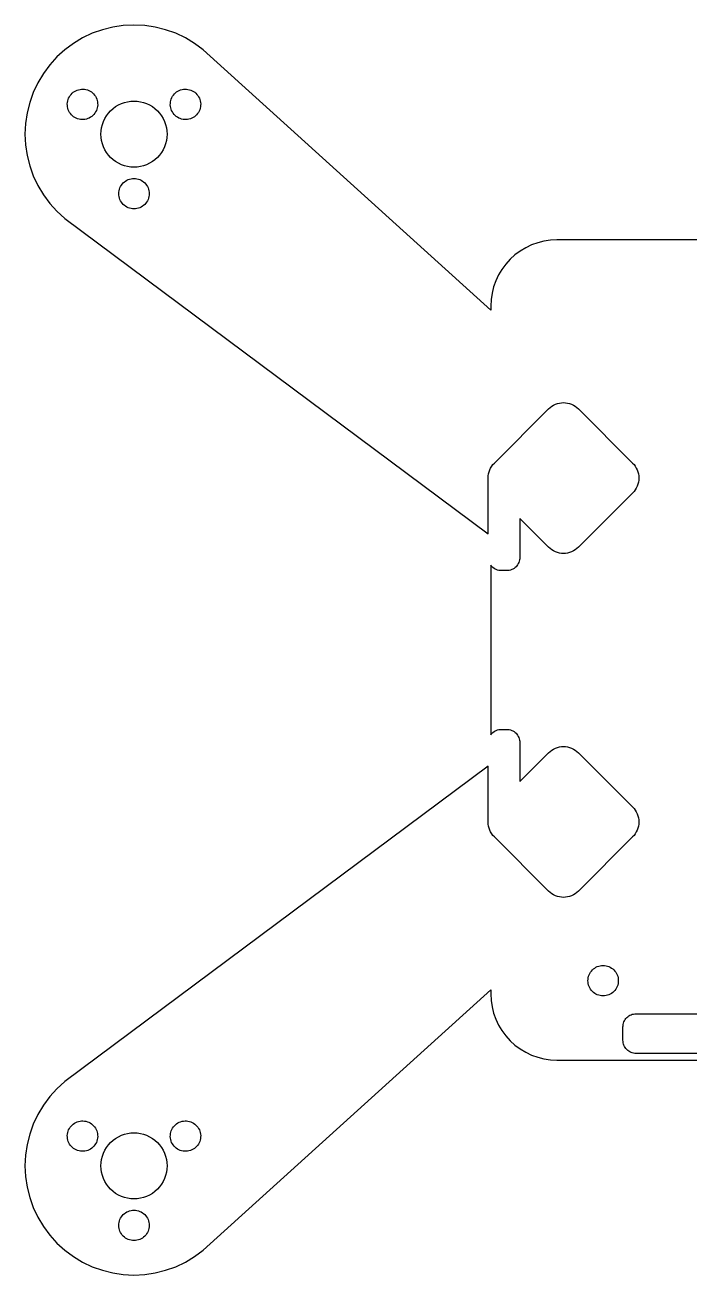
# Model space of a CAD drawing. Header units: metres. Extents: x -50 to 50, y -47 to 47.
# Drawn here: x -50.2 to 0, y -47.2 to 47.2 of the extents above; entities that cross this region are included whole.
import ezdxf

# ---------------------------------------------------------------- set-up
doc = ezdxf.new("R2010")
doc.units = ezdxf.units.M

msp = doc.modelspace()

# ---------------------------------------------------------------- linework, layer by layer
for p, q in [((-42, 47.25), (-42.8086, 47.2103)), ((-41.1913, 47.2103), (-42, 47.25)), ((-45.1571, 46.622), (-45.889, 46.2758)), ((-44.3948, 46.8947), (-45.1571, 46.622)), ((-43.6095, 47.0915), (-44.3948, 46.8947)), ((-42.8086, 47.2103), (-43.6095, 47.0915)), ((-40.3905, 47.0915), (-41.1913, 47.2103)), ((-39.6051, 46.8947), (-40.3905, 47.0915)), ((-38.8428, 46.622), (-39.6051, 46.8947)), ((-38.111, 46.2758), (-38.8428, 46.622)), ((-47.2337, 45.3773), (-47.8336, 44.8336)), ((-46.5835, 45.8596), (-47.2337, 45.3773)), ((-45.889, 46.2758), (-46.5835, 45.8596)), ((-37.4165, 45.8596), (-38.111, 46.2758)), ((-36.7663, 45.3773), (-37.4165, 45.8596)), ((-15, 25.6983), (-36.7663, 45.3773)), ((-47.8336, 44.8336), (-48.3773, 44.2337)), ((-48.8596, 43.5835), (-49.2758, 42.889)), ((-48.3773, 44.2337), (-48.8596, 43.5835)), ((-49.2758, 42.889), (-49.622, 42.1571)), ((-49.622, 42.1571), (-49.8947, 41.3948)), ((-47.0171, 41.5111), (-46.9861, 41.6196)), ((-46.9861, 41.6196), (-46.9446, 41.7246)), ((-46.9446, 41.7246), (-46.893, 41.825)), ((-46.893, 41.825), (-46.8319, 41.9198)), ((-46.8319, 41.9198), (-46.7617, 42.0082)), ((-46.7617, 42.0082), (-46.6832, 42.0893)), ((-46.6832, 42.0893), (-46.5972, 42.1624)), ((-46.5972, 42.1624), (-46.5044, 42.2266)), ((-46.5044, 42.2266), (-46.4057, 42.2814)), ((-46.4057, 42.2814), (-46.3022, 42.3263)), ((-46.3022, 42.3263), (-46.1947, 42.3608)), ((-46.1947, 42.3608), (-46.0844, 42.3846)), ((-46.0844, 42.3846), (-45.9723, 42.3975)), ((-45.9723, 42.3975), (-45.8595, 42.3994)), ((-45.8595, 42.3994), (-45.747, 42.3902)), ((-45.747, 42.3902), (-45.636, 42.3699)), ((-45.636, 42.3699), (-45.5275, 42.339)), ((-45.5275, 42.339), (-45.4225, 42.2975)), ((-45.4225, 42.2975), (-45.3221, 42.2459)), ((-45.3221, 42.2459), (-45.2273, 42.1848)), ((-45.2273, 42.1848), (-45.1389, 42.1146)), ((-45.1389, 42.1146), (-45.0578, 42.0361)), ((-45.0578, 42.0361), (-44.9848, 41.9501)), ((-44.9848, 41.9501), (-44.9205, 41.8573)), ((-44.9205, 41.8573), (-44.8657, 41.7586)), ((-44.8657, 41.7586), (-44.8208, 41.6551)), ((-44.8208, 41.6551), (-44.7863, 41.5476)), ((-39.2137, 41.5476), (-39.1792, 41.6551)), ((-39.1792, 41.6551), (-39.1343, 41.7586)), ((-39.1343, 41.7586), (-39.0795, 41.8573)), ((-39.0795, 41.8573), (-39.0152, 41.9501)), ((-39.0152, 41.9501), (-38.9422, 42.0361)), ((-38.9422, 42.0361), (-38.8611, 42.1146)), ((-38.8611, 42.1146), (-38.7727, 42.1848)), ((-38.7727, 42.1848), (-38.6779, 42.2459)), ((-38.6779, 42.2459), (-38.5775, 42.2975)), ((-38.5775, 42.2975), (-38.4725, 42.339)), ((-38.4725, 42.339), (-38.364, 42.3699)), ((-38.364, 42.3699), (-38.253, 42.3902)), ((-38.253, 42.3902), (-38.1405, 42.3994)), ((-38.1405, 42.3994), (-38.0277, 42.3975)), ((-38.0277, 42.3975), (-37.9156, 42.3846)), ((-37.9156, 42.3846), (-37.8053, 42.3608)), ((-37.8053, 42.3608), (-37.6978, 42.3263)), ((-37.6978, 42.3263), (-37.5943, 42.2814)), ((-37.5943, 42.2814), (-37.4956, 42.2266)), ((-37.4956, 42.2266), (-37.4028, 42.1624)), ((-37.4028, 42.1624), (-37.3168, 42.0893)), ((-37.3168, 42.0893), (-37.2383, 42.0082)), ((-37.2383, 42.0082), (-37.1681, 41.9198)), ((-37.1681, 41.9198), (-37.107, 41.825)), ((-37.107, 41.825), (-37.0554, 41.7246)), ((-37.0554, 41.7246), (-37.0139, 41.6196)), ((-37.0139, 41.6196), (-36.9829, 41.5111)), ((-49.8947, 41.3948), (-50.0915, 40.6095)), ((-47.0465, 41.2876), (-47.0373, 41.4001)), ((-47.0446, 41.1748), (-47.0465, 41.2876)), ((-47.0318, 41.0627), (-47.0446, 41.1748)), ((-47.0373, 41.4001), (-47.0171, 41.5111)), ((-47.0079, 40.9523), (-47.0318, 41.0627)), ((-46.9734, 40.8449), (-47.0079, 40.9523)), ((-46.9285, 40.7414), (-46.9734, 40.8449)), ((-46.8737, 40.6427), (-46.9285, 40.7414)), ((-46.8095, 40.5499), (-46.8737, 40.6427)), ((-44.9012, 40.675), (-44.9623, 40.5801)), ((-44.8496, 40.7754), (-44.9012, 40.675)), ((-44.8081, 40.8803), (-44.8496, 40.7754)), ((-44.7771, 40.9889), (-44.8081, 40.8803)), ((-44.7863, 41.5476), (-44.7625, 41.4373)), ((-44.7569, 41.0999), (-44.7771, 40.9889)), ((-44.7625, 41.4373), (-44.7496, 41.3252)), ((-44.7477, 41.2124), (-44.7569, 41.0999)), ((-44.7496, 41.3252), (-44.7477, 41.2124)), ((-43.9325, 40.586), (-43.7678, 40.7678)), ((-43.7678, 40.7678), (-43.586, 40.9325)), ((-43.586, 40.9325), (-43.3889, 41.0787)), ((-43.3889, 41.0787), (-43.1785, 41.2048)), ((-43.1785, 41.2048), (-42.9567, 41.3097)), ((-42.9567, 41.3097), (-42.7257, 41.3923)), ((-42.7257, 41.3923), (-42.4877, 41.452)), ((-42.4877, 41.452), (-42.245, 41.488)), ((-42.245, 41.488), (-42, 41.5)), ((-42, 41.5), (-41.755, 41.488)), ((-41.755, 41.488), (-41.5123, 41.452)), ((-41.5123, 41.452), (-41.2743, 41.3923)), ((-41.2743, 41.3923), (-41.0433, 41.3097)), ((-41.0433, 41.3097), (-40.8215, 41.2048)), ((-40.8215, 41.2048), (-40.6111, 41.0787)), ((-40.6111, 41.0787), (-40.414, 40.9325)), ((-40.414, 40.9325), (-40.2322, 40.7678)), ((-40.2322, 40.7678), (-40.0675, 40.586)), ((-39.2523, 41.2124), (-39.2504, 41.3252)), ((-39.2431, 41.0999), (-39.2523, 41.2124)), ((-39.2504, 41.3252), (-39.2375, 41.4373)), ((-39.2229, 40.9889), (-39.2431, 41.0999)), ((-39.2375, 41.4373), (-39.2137, 41.5476)), ((-39.1919, 40.8803), (-39.2229, 40.9889)), ((-39.1504, 40.7754), (-39.1919, 40.8803)), ((-39.0988, 40.675), (-39.1504, 40.7754)), ((-39.0377, 40.5801), (-39.0988, 40.675)), ((-37.1263, 40.6427), (-37.1905, 40.5499)), ((-37.0715, 40.7414), (-37.1263, 40.6427)), ((-37.0266, 40.8449), (-37.0715, 40.7414)), ((-36.9921, 40.9523), (-37.0266, 40.8449)), ((-36.9682, 41.0627), (-36.9921, 40.9523)), ((-36.9829, 41.5111), (-36.9627, 41.4001)), ((-36.9554, 41.1748), (-36.9682, 41.0627)), ((-36.9627, 41.4001), (-36.9535, 41.2876)), ((-36.9535, 41.2876), (-36.9554, 41.1748)), ((-50.2103, 39.8086), (-50.25, 39)), ((-50.0915, 40.6095), (-50.2103, 39.8086)), ((-46.7365, 40.4639), (-46.8095, 40.5499)), ((-46.6553, 40.3854), (-46.7365, 40.4639)), ((-46.567, 40.3152), (-46.6553, 40.3854)), ((-46.4721, 40.2541), (-46.567, 40.3152)), ((-46.3717, 40.2025), (-46.4721, 40.2541)), ((-46.2668, 40.161), (-46.3717, 40.2025)), ((-46.1582, 40.13), (-46.2668, 40.161)), ((-46.0472, 40.1098), (-46.1582, 40.13)), ((-45.9347, 40.1006), (-46.0472, 40.1098)), ((-45.8219, 40.1024), (-45.9347, 40.1006)), ((-45.7098, 40.1154), (-45.8219, 40.1024)), ((-45.5995, 40.1392), (-45.7098, 40.1154)), ((-45.492, 40.1737), (-45.5995, 40.1392)), ((-45.3885, 40.2186), (-45.492, 40.1737)), ((-45.2898, 40.2734), (-45.3885, 40.2186)), ((-45.197, 40.3376), (-45.2898, 40.2734)), ((-45.111, 40.4106), (-45.197, 40.3376)), ((-45.0325, 40.4917), (-45.111, 40.4106)), ((-44.9623, 40.5801), (-45.0325, 40.4917)), ((-44.452, 39.4877), (-44.3923, 39.7257)), ((-44.3923, 39.7257), (-44.3097, 39.9567)), ((-44.3097, 39.9567), (-44.2048, 40.1785)), ((-44.2048, 40.1785), (-44.0787, 40.3889)), ((-44.0787, 40.3889), (-43.9325, 40.586)), ((-40.0675, 40.586), (-39.9213, 40.3889)), ((-39.9213, 40.3889), (-39.7952, 40.1785)), ((-39.7952, 40.1785), (-39.6903, 39.9567)), ((-39.6903, 39.9567), (-39.6077, 39.7257)), ((-39.6077, 39.7257), (-39.548, 39.4877)), ((-38.9675, 40.4917), (-39.0377, 40.5801)), ((-38.889, 40.4106), (-38.9675, 40.4917)), ((-38.803, 40.3376), (-38.889, 40.4106)), ((-38.7102, 40.2734), (-38.803, 40.3376)), ((-38.6115, 40.2186), (-38.7102, 40.2734)), ((-38.508, 40.1737), (-38.6115, 40.2186)), ((-38.4005, 40.1392), (-38.508, 40.1737)), ((-38.2902, 40.1154), (-38.4005, 40.1392)), ((-38.1781, 40.1024), (-38.2902, 40.1154)), ((-38.0653, 40.1006), (-38.1781, 40.1024)), ((-37.9528, 40.1098), (-38.0653, 40.1006)), ((-37.8418, 40.13), (-37.9528, 40.1098)), ((-37.7332, 40.161), (-37.8418, 40.13)), ((-37.6283, 40.2025), (-37.7332, 40.161)), ((-37.5279, 40.2541), (-37.6283, 40.2025)), ((-37.433, 40.3152), (-37.5279, 40.2541)), ((-37.3447, 40.3854), (-37.433, 40.3152)), ((-37.2635, 40.4639), (-37.3447, 40.3854)), ((-37.1905, 40.5499), (-37.2635, 40.4639)), ((-50.25, 39), (-50.2103, 38.1913)), ((-44.5, 39), (-44.488, 39.245)), ((-44.488, 38.755), (-44.5, 39)), ((-44.488, 39.245), (-44.452, 39.4877)), ((-44.452, 38.5123), (-44.488, 38.755)), ((-39.548, 39.4877), (-39.512, 39.245)), ((-39.512, 38.755), (-39.548, 38.5123)), ((-39.512, 39.245), (-39.5, 39)), ((-39.5, 39), (-39.512, 38.755)), ((-50.2103, 38.1913), (-50.0915, 37.3905)), ((-44.3923, 38.2743), (-44.452, 38.5123)), ((-44.3097, 38.0433), (-44.3923, 38.2743)), ((-44.2048, 37.8215), (-44.3097, 38.0433)), ((-44.0787, 37.6111), (-44.2048, 37.8215)), ((-39.7952, 37.8215), (-39.9213, 37.6111)), ((-39.6903, 38.0433), (-39.7952, 37.8215)), ((-39.6077, 38.2743), (-39.6903, 38.0433)), ((-39.548, 38.5123), (-39.6077, 38.2743)), ((-50.0915, 37.3905), (-49.8947, 36.6051)), ((-43.9325, 37.414), (-44.0787, 37.6111)), ((-43.7678, 37.2322), (-43.9325, 37.414)), ((-43.586, 37.0675), (-43.7678, 37.2322)), ((-43.3889, 36.9213), (-43.586, 37.0675)), ((-43.1785, 36.7952), (-43.3889, 36.9213)), ((-40.6111, 36.9213), (-40.8215, 36.7952)), ((-40.414, 37.0675), (-40.6111, 36.9213)), ((-40.2322, 37.2322), (-40.414, 37.0675)), ((-40.0675, 37.414), (-40.2322, 37.2322)), ((-39.9213, 37.6111), (-40.0675, 37.414)), ((-49.8947, 36.6051), (-49.622, 35.8428)), ((-42.9567, 36.6903), (-43.1785, 36.7952)), ((-42.7257, 36.6077), (-42.9567, 36.6903)), ((-42.4877, 36.548), (-42.7257, 36.6077)), ((-42.245, 36.512), (-42.4877, 36.548)), ((-42, 36.5), (-42.245, 36.512)), ((-41.755, 36.512), (-42, 36.5)), ((-41.5123, 36.548), (-41.755, 36.512)), ((-41.2743, 36.6077), (-41.5123, 36.548)), ((-41.0433, 36.6903), (-41.2743, 36.6077)), ((-40.8215, 36.7952), (-41.0433, 36.6903)), ((-49.622, 35.8428), (-49.2758, 35.111)), ((-49.2758, 35.111), (-48.8596, 34.4165)), ((-43.0625, 34.9401), (-43.0142, 35.0421)), ((-43.0142, 35.0421), (-42.9562, 35.1389)), ((-42.9562, 35.1389), (-42.889, 35.2296)), ((-42.889, 35.2296), (-42.8132, 35.3132)), ((-42.8132, 35.3132), (-42.7295, 35.389)), ((-42.7295, 35.389), (-42.6389, 35.4562)), ((-42.6389, 35.4562), (-42.5421, 35.5142)), ((-42.5421, 35.5142), (-42.4401, 35.5625)), ((-42.4401, 35.5625), (-42.3338, 35.6005)), ((-42.3338, 35.6005), (-42.2243, 35.6279)), ((-42.2243, 35.6279), (-42.1127, 35.6445)), ((-42.1127, 35.6445), (-42, 35.65)), ((-42, 35.65), (-41.8873, 35.6445)), ((-41.8873, 35.6445), (-41.7757, 35.6279)), ((-41.7757, 35.6279), (-41.6662, 35.6005)), ((-41.6662, 35.6005), (-41.5599, 35.5625)), ((-41.5599, 35.5625), (-41.4579, 35.5142)), ((-41.4579, 35.5142), (-41.3611, 35.4562)), ((-41.3611, 35.4562), (-41.2705, 35.389)), ((-41.2705, 35.389), (-41.1868, 35.3132)), ((-41.1868, 35.3132), (-41.111, 35.2296)), ((-41.111, 35.2296), (-41.0438, 35.1389)), ((-41.0438, 35.1389), (-40.9858, 35.0421)), ((-40.9858, 35.0421), (-40.9375, 34.9401)), ((-48.8596, 34.4165), (-48.3773, 33.7663)), ((-43.15, 34.5), (-43.1445, 34.6127)), ((-43.1445, 34.3873), (-43.15, 34.5)), ((-43.1445, 34.6127), (-43.1279, 34.7244)), ((-43.1279, 34.2757), (-43.1445, 34.3873)), ((-43.1279, 34.7244), (-43.1005, 34.8338)), ((-43.1005, 34.1662), (-43.1279, 34.2757)), ((-43.1005, 34.8338), (-43.0625, 34.9401)), ((-43.0625, 34.0599), (-43.1005, 34.1662)), ((-43.0142, 33.9579), (-43.0625, 34.0599)), ((-40.9375, 34.0599), (-40.9858, 33.9579)), ((-40.9375, 34.9401), (-40.8995, 34.8338)), ((-40.8995, 34.1662), (-40.9375, 34.0599)), ((-40.8995, 34.8338), (-40.8721, 34.7244)), ((-40.8721, 34.2757), (-40.8995, 34.1662)), ((-40.8721, 34.7244), (-40.8555, 34.6127)), ((-40.8555, 34.3873), (-40.8721, 34.2757)), ((-40.8555, 34.6127), (-40.85, 34.5)), ((-40.85, 34.5), (-40.8555, 34.3873)), ((-48.3773, 33.7663), (-47.8336, 33.1664)), ((-47.8336, 33.1664), (-47.2337, 32.6227)), ((-42.9562, 33.8611), (-43.0142, 33.9579)), ((-42.889, 33.7705), (-42.9562, 33.8611)), ((-42.8132, 33.6868), (-42.889, 33.7705)), ((-42.7295, 33.611), (-42.8132, 33.6868)), ((-42.6389, 33.5438), (-42.7295, 33.611)), ((-42.5421, 33.4858), (-42.6389, 33.5438)), ((-42.4401, 33.4375), (-42.5421, 33.4858)), ((-42.3338, 33.3995), (-42.4401, 33.4375)), ((-42.2243, 33.3721), (-42.3338, 33.3995)), ((-42.1127, 33.3555), (-42.2243, 33.3721)), ((-42, 33.35), (-42.1127, 33.3555)), ((-41.8873, 33.3555), (-42, 33.35)), ((-41.7757, 33.3721), (-41.8873, 33.3555)), ((-41.6662, 33.3995), (-41.7757, 33.3721)), ((-41.5599, 33.4375), (-41.6662, 33.3995)), ((-41.4579, 33.4858), (-41.5599, 33.4375)), ((-41.3611, 33.5438), (-41.4579, 33.4858)), ((-41.2705, 33.611), (-41.3611, 33.5438)), ((-41.1868, 33.6868), (-41.2705, 33.611)), ((-41.111, 33.7705), (-41.1868, 33.6868)), ((-41.0438, 33.8611), (-41.111, 33.7705)), ((-40.9858, 33.9579), (-41.0438, 33.8611)), ((-47.2337, 32.6227), (-15.2, 8.78535)), ((-12.357, 30.4096), (-12.7778, 30.1573)), ((-11.9134, 30.6194), (-12.357, 30.4096)), ((-11.4514, 30.7847), (-11.9134, 30.6194)), ((-10.9754, 30.9039), (-11.4514, 30.7847)), ((-10.4901, 30.9759), (-10.9754, 30.9039)), ((-10, 31), (-10.4901, 30.9759)), ((10, 31), (-10, 31)), ((-13.5355, 29.5355), (-13.8651, 29.172)), ((-13.172, 29.8651), (-13.5355, 29.5355)), ((-12.7778, 30.1573), (-13.172, 29.8651)), ((-14.4096, 28.357), (-14.6194, 27.9134)), ((-14.1573, 28.7778), (-14.4096, 28.357)), ((-13.8651, 29.172), (-14.1573, 28.7778)), ((-14.7847, 27.4514), (-14.9039, 26.9754)), ((-14.6194, 27.9134), (-14.7847, 27.4514)), ((-14.9759, 26.4901), (-15, 26)), ((-14.9039, 26.9754), (-14.9759, 26.4901)), ((-15, 26), (-15, 25.6983)), ((-14.7326, 14.1314), (-10.6314, 18.2326)), ((-10.6314, 18.2326), (-10.515, 18.338)), ((-10.515, 18.338), (-10.3889, 18.4316)), ((-10.3889, 18.4316), (-10.2542, 18.5123)), ((-10.2542, 18.5123), (-10.1123, 18.5794)), ((-10.1123, 18.5794), (-9.96445, 18.6323)), ((-9.96445, 18.6323), (-9.81213, 18.6705)), ((-9.81213, 18.6705), (-9.65681, 18.6935)), ((-9.65681, 18.6935), (-9.5, 18.7012)), ((-9.5, 18.7012), (-9.34317, 18.6935)), ((-9.34317, 18.6935), (-9.18785, 18.6705)), ((-9.18785, 18.6705), (-9.03554, 18.6323)), ((-9.03554, 18.6323), (-8.8877, 18.5794)), ((-8.8877, 18.5794), (-8.74577, 18.5123)), ((-8.74577, 18.5123), (-8.61108, 18.4316)), ((-8.61108, 18.4316), (-8.48495, 18.338)), ((-8.48495, 18.338), (-8.36862, 18.2326)), ((-8.36862, 18.2326), (-4.26741, 14.1314)), ((-15.1935, 13.1568), (-15.1705, 13.3121)), ((-15.1705, 13.3121), (-15.1323, 13.4644)), ((-15.1323, 13.4644), (-15.0794, 13.6123)), ((-15.0794, 13.6123), (-15.0123, 13.7542)), ((-15.0123, 13.7542), (-14.9316, 13.8889)), ((-14.9316, 13.8889), (-14.838, 14.015)), ((-14.838, 14.015), (-14.7326, 14.1314)), ((-4.26741, 14.1314), (-4.16196, 14.015)), ((-4.16196, 14.015), (-4.06842, 13.8889)), ((-4.06842, 13.8889), (-3.9877, 13.7542)), ((-3.9877, 13.7542), (-3.92058, 13.6123)), ((-3.92058, 13.6123), (-3.86768, 13.4644)), ((-3.86768, 13.4644), (-3.82953, 13.3121)), ((-3.82953, 13.3121), (-3.80649, 13.1568)), ((-15.2012, 13), (-15.1935, 13.1568)), ((-15.2, 12.9752), (-15.2012, 13)), ((-15.2, 8.78535), (-15.2, 12.9752)), ((-3.92058, 12.3877), (-3.9877, 12.2458)), ((-3.86768, 12.5355), (-3.92058, 12.3877)), ((-3.82953, 12.6879), (-3.86768, 12.5355)), ((-3.80649, 12.8432), (-3.82953, 12.6879)), ((-3.80649, 13.1568), (-3.79877, 13)), ((-3.79877, 13), (-3.80649, 12.8432)), ((-4.26741, 11.8686), (-8.36862, 7.76741)), ((-4.16196, 11.985), (-4.26741, 11.8686)), ((-4.06842, 12.1111), (-4.16196, 11.985)), ((-3.9877, 12.2458), (-4.06842, 12.1111)), ((-10.6314, 7.76741), (-12.8, 9.93605)), ((-12.8, 9.93605), (-12.8, 7)), ((-10.515, 7.66196), (-10.6314, 7.76741)), ((-10.3889, 7.56842), (-10.515, 7.66196)), ((-10.2542, 7.4877), (-10.3889, 7.56842)), ((-8.61108, 7.56842), (-8.74577, 7.4877)), ((-8.48495, 7.66196), (-8.61108, 7.56842)), ((-8.36862, 7.76741), (-8.48495, 7.66196)), ((-12.8761, 6.61731), (-12.9181, 6.52861)), ((-12.8431, 6.70972), (-12.8761, 6.61731)), ((-12.8192, 6.80492), (-12.8431, 6.70972)), ((-12.8048, 6.90198), (-12.8192, 6.80492)), ((-12.8, 7), (-12.8048, 6.90198)), ((-10.1123, 7.42058), (-10.2542, 7.4877)), ((-9.96445, 7.36768), (-10.1123, 7.42058)), ((-9.81213, 7.32953), (-9.96445, 7.36768)), ((-9.65681, 7.30649), (-9.81213, 7.32953)), ((-9.5, 7.29877), (-9.65681, 7.30649)), ((-9.34317, 7.30649), (-9.5, 7.29877)), ((-9.18785, 7.32953), (-9.34317, 7.30649)), ((-9.03554, 7.36768), (-9.18785, 7.32953)), ((-8.8877, 7.42058), (-9.03554, 7.36768)), ((-8.74577, 7.4877), (-8.8877, 7.42058)), ((-14.973, 6.3656), (-15, 6.40199)), ((-15, 6.40199), (-15, -6.40199)), ((-14.9071, 6.29289), (-14.973, 6.3656)), ((-14.8344, 6.22699), (-14.9071, 6.29289)), ((-14.7556, 6.16853), (-14.8344, 6.22699)), ((-14.6714, 6.11807), (-14.7556, 6.16853)), ((-14.5827, 6.07613), (-14.6714, 6.11807)), ((-14.4903, 6.04306), (-14.5827, 6.07613)), ((-14.3951, 6.01921), (-14.4903, 6.04306)), ((-14.298, 6.00482), (-14.3951, 6.01921)), ((-14.2, 6), (-14.298, 6.00482)), ((-13.8, 6), (-14.2, 6)), ((-13.702, 6.00482), (-13.8, 6)), ((-13.6049, 6.01921), (-13.702, 6.00482)), ((-13.5097, 6.04306), (-13.6049, 6.01921)), ((-13.4173, 6.07613), (-13.5097, 6.04306)), ((-13.3286, 6.11807), (-13.4173, 6.07613)), ((-13.2444, 6.16853), (-13.3286, 6.11807)), ((-13.1656, 6.22699), (-13.2444, 6.16853)), ((-13.0929, 6.29289), (-13.1656, 6.22699)), ((-13.027, 6.3656), (-13.0929, 6.29289)), ((-12.9685, 6.44443), (-13.027, 6.3656)), ((-12.9181, 6.52861), (-12.9685, 6.44443)), ((-15, -6.40199), (-14.973, -6.3656)), ((-14.973, -6.3656), (-14.9071, -6.29289)), ((-14.9071, -6.29289), (-14.8344, -6.22699)), ((-14.8344, -6.22699), (-14.7556, -6.16853)), ((-14.7556, -6.16853), (-14.6714, -6.11807)), ((-14.6714, -6.11807), (-14.5827, -6.07613)), ((-14.5827, -6.07613), (-14.4903, -6.04306)), ((-14.4903, -6.04306), (-14.3951, -6.01921)), ((-14.3951, -6.01921), (-14.298, -6.00482)), ((-14.298, -6.00482), (-14.2, -6)), ((-14.2, -6), (-13.8, -6)), ((-13.8, -6), (-13.702, -6.00482)), ((-13.702, -6.00482), (-13.6049, -6.01921)), ((-13.6049, -6.01921), (-13.5097, -6.04306)), ((-13.5097, -6.04306), (-13.4173, -6.07613)), ((-13.4173, -6.07613), (-13.3286, -6.11807)), ((-13.3286, -6.11807), (-13.2444, -6.16853)), ((-13.2444, -6.16853), (-13.1656, -6.22699)), ((-13.1656, -6.22699), (-13.0929, -6.29289)), ((-13.0929, -6.29289), (-13.027, -6.3656)), ((-13.027, -6.3656), (-12.9685, -6.44443)), ((-12.9685, -6.44443), (-12.9181, -6.52861)), ((-12.9181, -6.52861), (-12.8761, -6.61731)), ((-12.8761, -6.61731), (-12.8431, -6.70972)), ((-12.8431, -6.70972), (-12.8192, -6.80492)), ((-12.8192, -6.80492), (-12.8048, -6.90198)), ((-12.8048, -6.90198), (-12.8, -7)), ((-12.8, -7), (-12.8, -9.93605)), ((-10.3889, -7.56842), (-10.2542, -7.4877)), ((-10.2542, -7.4877), (-10.1123, -7.42058)), ((-10.1123, -7.42058), (-9.96445, -7.36768)), ((-9.96445, -7.36768), (-9.81213, -7.32953)), ((-9.81213, -7.32953), (-9.65681, -7.30649)), ((-9.65681, -7.30649), (-9.5, -7.29877)), ((-9.5, -7.29877), (-9.34317, -7.30649)), ((-9.34317, -7.30649), (-9.18785, -7.32953)), ((-9.18785, -7.32953), (-9.03554, -7.36768)), ((-9.03554, -7.36768), (-8.8877, -7.42058)), ((-8.8877, -7.42058), (-8.74577, -7.4877)), ((-8.74577, -7.4877), (-8.61108, -7.56842)), ((-12.8, -9.93605), (-10.6314, -7.76741)), ((-10.6314, -7.76741), (-10.515, -7.66196)), ((-10.515, -7.66196), (-10.3889, -7.56842)), ((-8.61108, -7.56842), (-8.48495, -7.66196)), ((-8.48495, -7.66196), (-8.36862, -7.76741)), ((-8.36862, -7.76741), (-4.26741, -11.8686)), ((-15.2, -8.78535), (-47.2337, -32.6227)), ((-15.2, -12.9752), (-15.2, -8.78535)), ((-4.26741, -11.8686), (-4.16196, -11.985)), ((-4.16196, -11.985), (-4.06842, -12.1111)), ((-4.06842, -12.1111), (-3.9877, -12.2458)), ((-3.9877, -12.2458), (-3.92058, -12.3877)), ((-15.2012, -13), (-15.2, -12.9752)), ((-15.1935, -13.1568), (-15.2012, -13)), ((-15.1705, -13.3121), (-15.1935, -13.1568)), ((-3.92058, -12.3877), (-3.86768, -12.5355)), ((-3.86768, -12.5355), (-3.82953, -12.6879)), ((-3.82953, -12.6879), (-3.80649, -12.8432)), ((-3.80649, -13.1568), (-3.82953, -13.3121)), ((-3.80649, -12.8432), (-3.79877, -13)), ((-3.79877, -13), (-3.80649, -13.1568)), ((-15.1323, -13.4644), (-15.1705, -13.3121)), ((-15.0794, -13.6123), (-15.1323, -13.4644)), ((-15.0123, -13.7542), (-15.0794, -13.6123)), ((-14.9316, -13.8889), (-15.0123, -13.7542)), ((-14.838, -14.015), (-14.9316, -13.8889)), ((-14.7326, -14.1314), (-14.838, -14.015)), ((-10.6314, -18.2326), (-14.7326, -14.1314)), ((-4.26741, -14.1314), (-8.36862, -18.2326)), ((-4.16196, -14.015), (-4.26741, -14.1314)), ((-4.06842, -13.8889), (-4.16196, -14.015)), ((-3.9877, -13.7542), (-4.06842, -13.8889)), ((-3.92058, -13.6123), (-3.9877, -13.7542)), ((-3.86768, -13.4644), (-3.92058, -13.6123)), ((-3.82953, -13.3121), (-3.86768, -13.4644)), ((-10.515, -18.338), (-10.6314, -18.2326)), ((-10.3889, -18.4316), (-10.515, -18.338)), ((-10.2542, -18.5123), (-10.3889, -18.4316)), ((-10.1123, -18.5794), (-10.2542, -18.5123)), ((-9.96445, -18.6323), (-10.1123, -18.5794)), ((-9.81213, -18.6705), (-9.96445, -18.6323)), ((-9.65681, -18.6935), (-9.81213, -18.6705)), ((-9.5, -18.7012), (-9.65681, -18.6935)), ((-9.34317, -18.6935), (-9.5, -18.7012)), ((-9.18785, -18.6705), (-9.34317, -18.6935)), ((-9.03554, -18.6323), (-9.18785, -18.6705)), ((-8.8877, -18.5794), (-9.03554, -18.6323)), ((-8.74577, -18.5123), (-8.8877, -18.5794)), ((-8.61108, -18.4316), (-8.74577, -18.5123)), ((-8.48495, -18.338), (-8.61108, -18.4316)), ((-8.36862, -18.2326), (-8.48495, -18.338)), ((-7.60048, -24.6662), (-7.56245, -24.5599)), ((-7.56245, -24.5599), (-7.51421, -24.4579)), ((-7.51421, -24.4579), (-7.45618, -24.3611)), ((-7.45618, -24.3611), (-7.38896, -24.2704)), ((-7.38896, -24.2704), (-7.31317, -24.1868)), ((-7.31317, -24.1868), (-7.22954, -24.111)), ((-7.22954, -24.111), (-7.1389, -24.0438)), ((-7.1389, -24.0438), (-7.0421, -23.9858)), ((-7.0421, -23.9858), (-6.94008, -23.9375)), ((-6.94008, -23.9375), (-6.83382, -23.8995)), ((-6.83382, -23.8995), (-6.72435, -23.8721)), ((-6.72435, -23.8721), (-6.61272, -23.8555)), ((-6.61272, -23.8555), (-6.5, -23.85)), ((-6.5, -23.85), (-6.38727, -23.8555)), ((-6.38727, -23.8555), (-6.27563, -23.8721)), ((-6.27563, -23.8721), (-6.16617, -23.8995)), ((-6.16617, -23.8995), (-6.05991, -23.9375)), ((-6.05991, -23.9375), (-5.95789, -23.9858)), ((-5.95789, -23.9858), (-5.86108, -24.0438)), ((-5.86108, -24.0438), (-5.77045, -24.111)), ((-5.77045, -24.111), (-5.68681, -24.1868)), ((-5.68681, -24.1868), (-5.61102, -24.2704)), ((-5.61102, -24.2704), (-5.54381, -24.3611)), ((-5.54381, -24.3611), (-5.48578, -24.4579)), ((-5.48578, -24.4579), (-5.43753, -24.5599)), ((-5.43753, -24.5599), (-5.39951, -24.6662)), ((-7.64999, -25), (-7.64445, -24.8873)), ((-7.64445, -25.1127), (-7.64999, -25)), ((-7.64445, -24.8873), (-7.6279, -24.7756)), ((-7.6279, -25.2243), (-7.64445, -25.1127)), ((-7.6279, -24.7756), (-7.60048, -24.6662)), ((-7.60048, -25.3338), (-7.6279, -25.2243)), ((-7.56245, -25.4401), (-7.60048, -25.3338)), ((-7.51421, -25.5421), (-7.56245, -25.4401)), ((-5.43753, -25.4401), (-5.48578, -25.5421)), ((-5.39951, -25.3338), (-5.43753, -25.4401)), ((-5.39951, -24.6662), (-5.37209, -24.7756)), ((-5.37209, -25.2243), (-5.39951, -25.3338)), ((-5.37209, -24.7756), (-5.35553, -24.8873)), ((-5.35553, -25.1127), (-5.37209, -25.2243)), ((-5.35553, -24.8873), (-5.34999, -25)), ((-5.34999, -25), (-5.35553, -25.1127)), ((-36.7663, -45.3773), (-15, -25.6983)), ((-15, -25.6983), (-15, -26)), ((-15, -26), (-14.9759, -26.4901)), ((-7.45618, -25.6389), (-7.51421, -25.5421)), ((-7.38896, -25.7295), (-7.45618, -25.6389)), ((-7.31317, -25.8132), (-7.38896, -25.7295)), ((-7.22954, -25.889), (-7.31317, -25.8132)), ((-7.1389, -25.9562), (-7.22954, -25.889)), ((-7.0421, -26.0142), (-7.1389, -25.9562)), ((-6.94008, -26.0625), (-7.0421, -26.0142)), ((-6.83382, -26.1005), (-6.94008, -26.0625)), ((-6.72435, -26.1279), (-6.83382, -26.1005)), ((-6.61272, -26.1445), (-6.72435, -26.1279)), ((-6.5, -26.15), (-6.61272, -26.1445)), ((-6.38727, -26.1445), (-6.5, -26.15)), ((-6.27563, -26.1279), (-6.38727, -26.1445)), ((-6.16617, -26.1005), (-6.27563, -26.1279)), ((-6.05991, -26.0625), (-6.16617, -26.1005)), ((-5.95789, -26.0142), (-6.05991, -26.0625)), ((-5.86108, -25.9562), (-5.95789, -26.0142)), ((-5.77045, -25.889), (-5.86108, -25.9562)), ((-5.68681, -25.8132), (-5.77045, -25.889)), ((-5.61102, -25.7295), (-5.68681, -25.8132)), ((-5.54381, -25.6389), (-5.61102, -25.7295)), ((-5.48578, -25.5421), (-5.54381, -25.6389)), ((-14.9759, -26.4901), (-14.9039, -26.9754)), ((-14.9039, -26.9754), (-14.7847, -27.4514)), ((-14.7847, -27.4514), (-14.6194, -27.9134)), ((-14.6194, -27.9134), (-14.4096, -28.357)), ((-4.99518, -28.402), (-4.98079, -28.3049)), ((-4.98079, -28.3049), (-4.95694, -28.2097)), ((-4.95694, -28.2097), (-4.92387, -28.1173)), ((-4.92387, -28.1173), (-4.88193, -28.0286)), ((-4.88193, -28.0286), (-4.83147, -27.9444)), ((-4.83147, -27.9444), (-4.77301, -27.8656)), ((-4.77301, -27.8656), (-4.70711, -27.7929)), ((-4.70711, -27.7929), (-4.6344, -27.727)), ((-4.6344, -27.727), (-4.55557, -27.6685)), ((-4.55557, -27.6685), (-4.47139, -27.6181)), ((-4.47139, -27.6181), (-4.38269, -27.5761)), ((-4.38269, -27.5761), (-4.29028, -27.5431)), ((-4.29028, -27.5431), (-4.19508, -27.5192)), ((-4.19508, -27.5192), (-4.09802, -27.5048)), ((-4.09802, -27.5048), (-4, -27.5)), ((-4, -27.5), (4, -27.5)), ((-14.4096, -28.357), (-14.1573, -28.7778)), ((-14.1573, -28.7778), (-13.8651, -29.172)), ((-13.8651, -29.172), (-13.5355, -29.5355)), ((-5, -28.5), (-4.99518, -28.402)), ((-5, -29.5), (-5, -28.5)), ((-13.5355, -29.5355), (-13.172, -29.8651)), ((-13.172, -29.8651), (-12.7778, -30.1573)), ((-12.7778, -30.1573), (-12.357, -30.4096)), ((-4.99518, -29.598), (-5, -29.5)), ((-4.98079, -29.6951), (-4.99518, -29.598)), ((-4.95694, -29.7903), (-4.98079, -29.6951)), ((-4.92387, -29.8827), (-4.95694, -29.7903)), ((-4.88193, -29.9714), (-4.92387, -29.8827)), ((-4.83147, -30.0556), (-4.88193, -29.9714)), ((-4.77301, -30.1344), (-4.83147, -30.0556)), ((-4.70711, -30.2071), (-4.77301, -30.1344)), ((-4.6344, -30.273), (-4.70711, -30.2071)), ((-12.357, -30.4096), (-11.9134, -30.6194)), ((-11.9134, -30.6194), (-11.4514, -30.7847)), ((-11.4514, -30.7847), (-10.9754, -30.9039)), ((-10.9754, -30.9039), (-10.4901, -30.9759)), ((-10.4901, -30.9759), (-10, -31)), ((-10, -31), (10, -31)), ((-4.55557, -30.3315), (-4.6344, -30.273)), ((-4.47139, -30.3819), (-4.55557, -30.3315)), ((-4.38269, -30.4239), (-4.47139, -30.3819)), ((-4.29028, -30.4569), (-4.38269, -30.4239)), ((-4.19508, -30.4808), (-4.29028, -30.4569)), ((-4.09802, -30.4952), (-4.19508, -30.4808)), ((-4, -30.5), (-4.09802, -30.4952)), ((4, -30.5), (-4, -30.5)), ((-47.2337, -32.6227), (-47.8336, -33.1664)), ((-48.3773, -33.7663), (-48.8596, -34.4165)), ((-47.8336, -33.1664), (-48.3773, -33.7663)), ((-48.8596, -34.4165), (-49.2758, -35.111)), ((-49.622, -35.8428), (-49.8947, -36.6051)), ((-49.2758, -35.111), (-49.622, -35.8428)), ((-46.6832, -35.9107), (-46.5972, -35.8376)), ((-46.5972, -35.8376), (-46.5044, -35.7734)), ((-46.5044, -35.7734), (-46.4057, -35.7186)), ((-46.4057, -35.7186), (-46.3022, -35.6737)), ((-46.3022, -35.6737), (-46.1947, -35.6392)), ((-46.1947, -35.6392), (-46.0844, -35.6154)), ((-46.0844, -35.6154), (-45.9723, -35.6025)), ((-45.9723, -35.6025), (-45.8595, -35.6006)), ((-45.8595, -35.6006), (-45.747, -35.6098)), ((-45.747, -35.6098), (-45.636, -35.6301)), ((-45.636, -35.6301), (-45.5275, -35.661)), ((-45.5275, -35.661), (-45.4225, -35.7025)), ((-45.4225, -35.7025), (-45.3221, -35.7541)), ((-45.3221, -35.7541), (-45.2273, -35.8152)), ((-45.2273, -35.8152), (-45.1389, -35.8854)), ((-45.1389, -35.8854), (-45.0578, -35.9639)), ((-38.9422, -35.9639), (-38.8611, -35.8854)), ((-38.8611, -35.8854), (-38.7727, -35.8152)), ((-38.7727, -35.8152), (-38.6779, -35.7541)), ((-38.6779, -35.7541), (-38.5775, -35.7025)), ((-38.5775, -35.7025), (-38.4725, -35.661)), ((-38.4725, -35.661), (-38.364, -35.6301)), ((-38.364, -35.6301), (-38.253, -35.6098)), ((-38.253, -35.6098), (-38.1405, -35.6006)), ((-38.1405, -35.6006), (-38.0277, -35.6025)), ((-38.0277, -35.6025), (-37.9156, -35.6154)), ((-37.9156, -35.6154), (-37.8053, -35.6392)), ((-37.8053, -35.6392), (-37.6978, -35.6737)), ((-37.6978, -35.6737), (-37.5943, -35.7186)), ((-37.5943, -35.7186), (-37.4956, -35.7734)), ((-37.4956, -35.7734), (-37.4028, -35.8376)), ((-37.4028, -35.8376), (-37.3168, -35.9107)), ((-49.8947, -36.6051), (-50.0915, -37.3905)), ((-47.0465, -36.7124), (-47.0373, -36.5999)), ((-47.0446, -36.8252), (-47.0465, -36.7124)), ((-47.0318, -36.9373), (-47.0446, -36.8252)), ((-47.0373, -36.5999), (-47.0171, -36.4889)), ((-47.0171, -36.4889), (-46.9861, -36.3804)), ((-46.9861, -36.3804), (-46.9446, -36.2754)), ((-46.9446, -36.2754), (-46.893, -36.175)), ((-46.893, -36.175), (-46.8319, -36.0802)), ((-46.8319, -36.0802), (-46.7617, -35.9918)), ((-46.7617, -35.9918), (-46.6832, -35.9107)), ((-45.0578, -35.9639), (-44.9848, -36.0499)), ((-44.9848, -36.0499), (-44.9205, -36.1427)), ((-44.9205, -36.1427), (-44.8657, -36.2414)), ((-44.8657, -36.2414), (-44.8208, -36.3449)), ((-44.8208, -36.3449), (-44.7863, -36.4524)), ((-44.7863, -36.4524), (-44.7625, -36.5627)), ((-44.7625, -36.5627), (-44.7496, -36.6748)), ((-44.7477, -36.7876), (-44.7569, -36.9001)), ((-44.7496, -36.6748), (-44.7477, -36.7876)), ((-43.3889, -36.9213), (-43.1785, -36.7952)), ((-43.1785, -36.7952), (-42.9567, -36.6903)), ((-42.9567, -36.6903), (-42.7257, -36.6077)), ((-42.7257, -36.6077), (-42.4877, -36.548)), ((-42.4877, -36.548), (-42.245, -36.512)), ((-42.245, -36.512), (-42, -36.5)), ((-42, -36.5), (-41.755, -36.512)), ((-41.755, -36.512), (-41.5123, -36.548)), ((-41.5123, -36.548), (-41.2743, -36.6077)), ((-41.2743, -36.6077), (-41.0433, -36.6903)), ((-41.0433, -36.6903), (-40.8215, -36.7952)), ((-40.8215, -36.7952), (-40.6111, -36.9213)), ((-39.2523, -36.7876), (-39.2504, -36.6748)), ((-39.2431, -36.9001), (-39.2523, -36.7876)), ((-39.2504, -36.6748), (-39.2375, -36.5627)), ((-39.2375, -36.5627), (-39.2137, -36.4524)), ((-39.2137, -36.4524), (-39.1792, -36.3449)), ((-39.1792, -36.3449), (-39.1343, -36.2414)), ((-39.1343, -36.2414), (-39.0795, -36.1427)), ((-39.0795, -36.1427), (-39.0152, -36.0499)), ((-39.0152, -36.0499), (-38.9422, -35.9639)), ((-37.3168, -35.9107), (-37.2383, -35.9918)), ((-37.2383, -35.9918), (-37.1681, -36.0802)), ((-37.1681, -36.0802), (-37.107, -36.175)), ((-37.107, -36.175), (-37.0554, -36.2754)), ((-37.0554, -36.2754), (-37.0139, -36.3804)), ((-37.0139, -36.3804), (-36.9829, -36.4889)), ((-36.9829, -36.4889), (-36.9627, -36.5999)), ((-36.9554, -36.8252), (-36.9682, -36.9373)), ((-36.9627, -36.5999), (-36.9535, -36.7124)), ((-36.9535, -36.7124), (-36.9554, -36.8252)), ((-50.0915, -37.3905), (-50.2103, -38.1913)), ((-47.0079, -37.0477), (-47.0318, -36.9373)), ((-46.9734, -37.1551), (-47.0079, -37.0477)), ((-46.9285, -37.2586), (-46.9734, -37.1551)), ((-46.8737, -37.3573), (-46.9285, -37.2586)), ((-46.8095, -37.4501), (-46.8737, -37.3573)), ((-46.7365, -37.5361), (-46.8095, -37.4501)), ((-46.6553, -37.6146), (-46.7365, -37.5361)), ((-46.567, -37.6848), (-46.6553, -37.6146)), ((-46.4721, -37.7459), (-46.567, -37.6848)), ((-46.3717, -37.7975), (-46.4721, -37.7459)), ((-46.2668, -37.839), (-46.3717, -37.7975)), ((-45.3885, -37.7814), (-45.492, -37.8263)), ((-45.2898, -37.7266), (-45.3885, -37.7814)), ((-45.197, -37.6624), (-45.2898, -37.7266)), ((-45.111, -37.5894), (-45.197, -37.6624)), ((-45.0325, -37.5083), (-45.111, -37.5894)), ((-44.9623, -37.4199), (-45.0325, -37.5083)), ((-44.9012, -37.325), (-44.9623, -37.4199)), ((-44.8496, -37.2246), (-44.9012, -37.325)), ((-44.8081, -37.1197), (-44.8496, -37.2246)), ((-44.7771, -37.0111), (-44.8081, -37.1197)), ((-44.7569, -36.9001), (-44.7771, -37.0111)), ((-44.2048, -37.8215), (-44.0787, -37.6111)), ((-44.0787, -37.6111), (-43.9325, -37.414)), ((-43.9325, -37.414), (-43.7678, -37.2322)), ((-43.7678, -37.2322), (-43.586, -37.0675)), ((-43.586, -37.0675), (-43.3889, -36.9213)), ((-40.6111, -36.9213), (-40.414, -37.0675)), ((-40.414, -37.0675), (-40.2322, -37.2322)), ((-40.2322, -37.2322), (-40.0675, -37.414)), ((-40.0675, -37.414), (-39.9213, -37.6111)), ((-39.9213, -37.6111), (-39.7952, -37.8215)), ((-39.2229, -37.0111), (-39.2431, -36.9001)), ((-39.1919, -37.1197), (-39.2229, -37.0111)), ((-39.1504, -37.2246), (-39.1919, -37.1197)), ((-39.0988, -37.325), (-39.1504, -37.2246)), ((-39.0377, -37.4199), (-39.0988, -37.325)), ((-38.9675, -37.5083), (-39.0377, -37.4199)), ((-38.889, -37.5894), (-38.9675, -37.5083)), ((-38.803, -37.6624), (-38.889, -37.5894)), ((-38.7102, -37.7266), (-38.803, -37.6624)), ((-38.6115, -37.7814), (-38.7102, -37.7266)), ((-38.508, -37.8263), (-38.6115, -37.7814)), ((-37.6283, -37.7975), (-37.7332, -37.839)), ((-37.5279, -37.7459), (-37.6283, -37.7975)), ((-37.433, -37.6848), (-37.5279, -37.7459)), ((-37.3447, -37.6146), (-37.433, -37.6848)), ((-37.2635, -37.5361), (-37.3447, -37.6146)), ((-37.1905, -37.4501), (-37.2635, -37.5361)), ((-37.1263, -37.3573), (-37.1905, -37.4501)), ((-37.0715, -37.2586), (-37.1263, -37.3573)), ((-37.0266, -37.1551), (-37.0715, -37.2586)), ((-36.9921, -37.0477), (-37.0266, -37.1551)), ((-36.9682, -36.9373), (-36.9921, -37.0477)), ((-50.2103, -38.1913), (-50.25, -39)), ((-46.1582, -37.87), (-46.2668, -37.839)), ((-46.0472, -37.8902), (-46.1582, -37.87)), ((-45.9347, -37.8994), (-46.0472, -37.8902)), ((-45.8219, -37.8976), (-45.9347, -37.8994)), ((-45.7098, -37.8846), (-45.8219, -37.8976)), ((-45.5995, -37.8608), (-45.7098, -37.8846)), ((-45.492, -37.8263), (-45.5995, -37.8608)), ((-44.488, -38.755), (-44.452, -38.5123)), ((-44.452, -38.5123), (-44.3923, -38.2743)), ((-44.3923, -38.2743), (-44.3097, -38.0433)), ((-44.3097, -38.0433), (-44.2048, -37.8215)), ((-39.7952, -37.8215), (-39.6903, -38.0433)), ((-39.6903, -38.0433), (-39.6077, -38.2743)), ((-39.6077, -38.2743), (-39.548, -38.5123)), ((-39.548, -38.5123), (-39.512, -38.755)), ((-38.4005, -37.8608), (-38.508, -37.8263)), ((-38.2902, -37.8846), (-38.4005, -37.8608)), ((-38.1781, -37.8976), (-38.2902, -37.8846)), ((-38.0653, -37.8994), (-38.1781, -37.8976)), ((-37.9528, -37.8902), (-38.0653, -37.8994)), ((-37.8418, -37.87), (-37.9528, -37.8902)), ((-37.7332, -37.839), (-37.8418, -37.87)), ((-50.25, -39), (-50.2103, -39.8086)), ((-44.5, -39), (-44.488, -38.755)), ((-44.488, -39.245), (-44.5, -39)), ((-44.452, -39.4877), (-44.488, -39.245)), ((-44.3923, -39.7257), (-44.452, -39.4877)), ((-39.548, -39.4877), (-39.6077, -39.7257)), ((-39.512, -39.245), (-39.548, -39.4877)), ((-39.512, -38.755), (-39.5, -39)), ((-39.5, -39), (-39.512, -39.245)), ((-50.2103, -39.8086), (-50.0915, -40.6095)), ((-50.0915, -40.6095), (-49.8947, -41.3948)), ((-44.3097, -39.9567), (-44.3923, -39.7257)), ((-44.2048, -40.1785), (-44.3097, -39.9567)), ((-44.0787, -40.3889), (-44.2048, -40.1785)), ((-43.9325, -40.586), (-44.0787, -40.3889)), ((-43.7678, -40.7678), (-43.9325, -40.586)), ((-40.0675, -40.586), (-40.2322, -40.7678)), ((-39.9213, -40.3889), (-40.0675, -40.586)), ((-39.7952, -40.1785), (-39.9213, -40.3889)), ((-39.6903, -39.9567), (-39.7952, -40.1785)), ((-39.6077, -39.7257), (-39.6903, -39.9567)), ((-49.8947, -41.3948), (-49.622, -42.1571)), ((-43.586, -40.9325), (-43.7678, -40.7678)), ((-43.3889, -41.0787), (-43.586, -40.9325)), ((-43.1785, -41.2048), (-43.3889, -41.0787)), ((-42.9567, -41.3097), (-43.1785, -41.2048)), ((-42.7257, -41.3923), (-42.9567, -41.3097)), ((-42.4877, -41.452), (-42.7257, -41.3923)), ((-42.245, -41.488), (-42.4877, -41.452)), ((-42, -41.5), (-42.245, -41.488)), ((-41.755, -41.488), (-42, -41.5)), ((-41.5123, -41.452), (-41.755, -41.488)), ((-41.2743, -41.3923), (-41.5123, -41.452)), ((-41.0433, -41.3097), (-41.2743, -41.3923)), ((-40.8215, -41.2048), (-41.0433, -41.3097)), ((-40.6111, -41.0787), (-40.8215, -41.2048)), ((-40.414, -40.9325), (-40.6111, -41.0787)), ((-40.2322, -40.7678), (-40.414, -40.9325)), ((-49.622, -42.1571), (-49.2758, -42.889)), ((-42.6389, -42.5438), (-42.5421, -42.4858)), ((-42.5421, -42.4858), (-42.4401, -42.4375)), ((-42.4401, -42.4375), (-42.3338, -42.3995)), ((-42.3338, -42.3995), (-42.2243, -42.3721)), ((-42.2243, -42.3721), (-42.1127, -42.3555)), ((-42.1127, -42.3555), (-42, -42.35)), ((-42, -42.35), (-41.8873, -42.3555)), ((-41.8873, -42.3555), (-41.7757, -42.3721)), ((-41.7757, -42.3721), (-41.6662, -42.3995)), ((-41.6662, -42.3995), (-41.5599, -42.4375)), ((-41.5599, -42.4375), (-41.4579, -42.4858)), ((-41.4579, -42.4858), (-41.3611, -42.5438)), ((-49.2758, -42.889), (-48.8596, -43.5835)), ((-43.15, -43.5), (-43.1445, -43.3873)), ((-43.1445, -43.3873), (-43.1279, -43.2756)), ((-43.1279, -43.2756), (-43.1005, -43.1662)), ((-43.1005, -43.1662), (-43.0625, -43.0599)), ((-43.0625, -43.0599), (-43.0142, -42.9579)), ((-43.0142, -42.9579), (-42.9562, -42.8611)), ((-42.9562, -42.8611), (-42.889, -42.7704)), ((-42.889, -42.7704), (-42.8132, -42.6868)), ((-42.8132, -42.6868), (-42.7295, -42.611)), ((-42.7295, -42.611), (-42.6389, -42.5438)), ((-41.3611, -42.5438), (-41.2705, -42.611)), ((-41.2705, -42.611), (-41.1868, -42.6868)), ((-41.1868, -42.6868), (-41.111, -42.7704)), ((-41.111, -42.7704), (-41.0438, -42.8611)), ((-41.0438, -42.8611), (-40.9858, -42.9579)), ((-40.9858, -42.9579), (-40.9375, -43.0599)), ((-40.9375, -43.0599), (-40.8995, -43.1662)), ((-40.8995, -43.1662), (-40.8721, -43.2756)), ((-40.8721, -43.2756), (-40.8555, -43.3873)), ((-40.8555, -43.3873), (-40.85, -43.5)), ((-48.8596, -43.5835), (-48.3773, -44.2337)), ((-48.3773, -44.2337), (-47.8336, -44.8336)), ((-43.1445, -43.6127), (-43.15, -43.5)), ((-43.1279, -43.7243), (-43.1445, -43.6127)), ((-43.1005, -43.8338), (-43.1279, -43.7243)), ((-43.0625, -43.9401), (-43.1005, -43.8338)), ((-43.0142, -44.0421), (-43.0625, -43.9401)), ((-42.9562, -44.1389), (-43.0142, -44.0421)), ((-42.889, -44.2295), (-42.9562, -44.1389)), ((-42.8132, -44.3132), (-42.889, -44.2295)), ((-42.7295, -44.389), (-42.8132, -44.3132)), ((-42.6389, -44.4562), (-42.7295, -44.389)), ((-41.2705, -44.389), (-41.3611, -44.4562)), ((-41.1868, -44.3132), (-41.2705, -44.389)), ((-41.111, -44.2295), (-41.1868, -44.3132)), ((-41.0438, -44.1389), (-41.111, -44.2295)), ((-40.9858, -44.0421), (-41.0438, -44.1389)), ((-40.9375, -43.9401), (-40.9858, -44.0421)), ((-40.8995, -43.8338), (-40.9375, -43.9401)), ((-40.8721, -43.7243), (-40.8995, -43.8338)), ((-40.8555, -43.6127), (-40.8721, -43.7243)), ((-40.85, -43.5), (-40.8555, -43.6127)), ((-47.8336, -44.8336), (-47.2337, -45.3773)), ((-42.5421, -44.5142), (-42.6389, -44.4562)), ((-42.4401, -44.5625), (-42.5421, -44.5142)), ((-42.3338, -44.6005), (-42.4401, -44.5625)), ((-42.2243, -44.6279), (-42.3338, -44.6005)), ((-42.1127, -44.6445), (-42.2243, -44.6279)), ((-42, -44.65), (-42.1127, -44.6445)), ((-41.8873, -44.6445), (-42, -44.65)), ((-41.7757, -44.6279), (-41.8873, -44.6445)), ((-41.6662, -44.6005), (-41.7757, -44.6279)), ((-41.5599, -44.5625), (-41.6662, -44.6005)), ((-41.4579, -44.5142), (-41.5599, -44.5625)), ((-41.3611, -44.4562), (-41.4579, -44.5142)), ((-47.2337, -45.3773), (-46.5835, -45.8596)), ((-46.5835, -45.8596), (-45.889, -46.2758)), ((-45.889, -46.2758), (-45.1571, -46.622)), ((-38.8428, -46.622), (-38.111, -46.2758)), ((-38.111, -46.2758), (-37.4165, -45.8596)), ((-37.4165, -45.8596), (-36.7663, -45.3773)), ((-45.1571, -46.622), (-44.3948, -46.8947)), ((-44.3948, -46.8947), (-43.6095, -47.0915)), ((-43.6095, -47.0915), (-42.8086, -47.2103)), ((-42.8086, -47.2103), (-42, -47.25)), ((-42, -47.25), (-41.1913, -47.2103)), ((-41.1913, -47.2103), (-40.3905, -47.0915)), ((-40.3905, -47.0915), (-39.6051, -46.8947)), ((-39.6051, -46.8947), (-38.8428, -46.622))]:
    msp.add_line(p, q)

doc.saveas('drawing.dxf')
